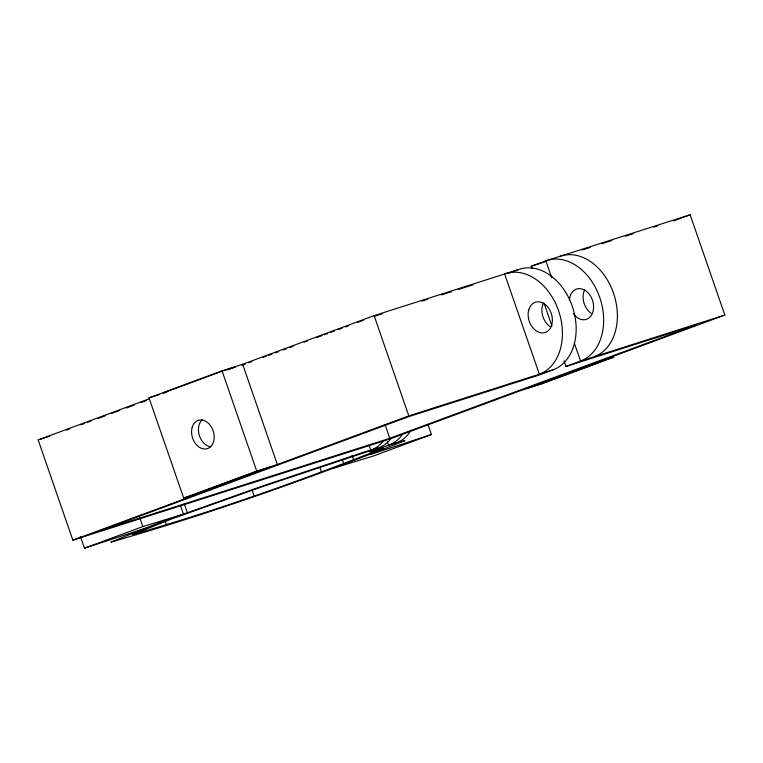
<?xml version="1.0" encoding="UTF-8"?>
<svg xmlns="http://www.w3.org/2000/svg" width="763" height="763" viewBox="0 0 763 763"><rect width="100%" height="100%" fill="white"/><g stroke="black" fill="none" stroke-linecap="round" stroke-linejoin="round"><path stroke-width="1.14" d="M377.876 448.158L261.776 486.851L172.066 518.764L132.676 534.615C217.56 510.17 301.108 480.652 383.217 448.1L369.778 451.849L388.529 445.182L404.915 440.613C308.576 478.802 210.569 513.423 110.978 542.111L157.197 523.504L262.434 486.069L365.038 451.734L377.876 448.158A31.827 29.843 74.4 0 0 391.905 437.304M149.558 398.715L38.15 439.936L72.857 540.166L204.322 491.534L183.711 498.105L149.004 397.866L222.033 370.847L242.644 364.275L374.108 315.634L518.382 269.597A53.048 38.913 72.3 0 1 572.25 306.211A53.048 38.913 72.3 0 1 553.089 369.836L538.487 375.243L407.947 416.894L101.202 530.38L389.759 438.315L696.505 324.819L565.965 366.469L564.019 360.842M227.622 369.836L235.338 366.974L221.604 371.362L164.274 392.573L167.402 391.629M66.495 430.141L69.824 428.911M80.907 424.81L84.235 423.579M87.554 422.349L90.883 421.119M97.54 418.658L105.294 415.787M111.951 413.327L119.705 410.456M126.362 407.995L134.116 405.124M140.773 402.664L146.315 400.613M241.871 365.258L245.209 364.027M248.547 362.787L251.885 361.557M263.025 357.437L266.363 356.197M268.586 355.377L271.924 354.137M275.271 352.907L278.609 351.667M283.063 350.017L286.402 348.786M289.74 347.546L293.078 346.316M304.218 342.196L307.556 340.956M316.464 337.666L322.024 335.606M324.256 334.776L327.594 333.545M330.932 332.306L334.27 331.075M338.724 329.425L342.062 328.185M345.41 326.955L348.748 325.715M357.656 322.425L363.217 320.365M507.948 273.459L518.382 269.597M532.04 268.49L531.258 266.239L545.86 260.832L690.143 214.794L724.85 315.033L593.385 363.674L613.996 357.094L540.967 384.113L520.356 390.694L388.892 439.335L72.857 540.166M673.433 220.984L690.143 214.794M183.711 498.105L256.74 471.086L277.351 464.514L408.815 415.873L553.089 369.836M565.965 366.469L580.576 361.071L724.85 315.033M80.363 536.389L84.455 548.206L142.881 526.584L183.473 514.157L180.497 505.564M428.091 424.848L431.438 434.519L373.012 456.131L332.42 468.558M84.455 548.206L145.657 528.149M370.236 454.567L431.438 434.519M374.375 316.292L382.32 313.755M422.044 301.08L427.728 299.268M441.348 294.928L451.562 291.666M458.372 289.492L473.127 284.78M531.258 266.239L544.877 261.89M582.341 249.94L590.285 247.403M601.635 243.778L611.85 240.526M625.469 236.177L633.414 233.64M653.853 227.116L657.258 226.039M149.004 397.866L159.849 394.414M163.101 393.374L166.363 392.335M38.15 439.936L49.481 436.322M551.716 277.722L545.86 260.832A53.048 38.913 72.3 0 1 599.737 297.436A53.048 38.913 72.3 0 1 580.576 361.071L574.329 343.045M544.124 303.407L551.926 325.925M374.108 315.634L408.815 415.873M385.086 424.8L389.759 438.315M387.375 441.844L388.529 445.182A31.827 29.843 74.4 0 0 402.559 434.328M369.225 445.678L370.77 450.141A31.827 29.843 74.4 0 0 383.436 441.109M352.115 455.549L353.66 460.003M342.282 459.507L343.817 463.961M319.878 467.471L321.423 471.925M242.644 364.275L277.351 464.514M222.033 370.847L256.74 471.086M252.191 490.294L254.117 495.864M184.274 503.866L187.364 512.774M165.113 520.681L166.658 525.135M139.906 517.991L142.881 526.584M559.603 256.444A53.048 38.913 72.3 0 1 613.471 293.059A53.048 38.913 72.3 0 1 594.31 356.683M549.932 326.459A15.918 11.674 72.3 0 1 543.447 302.968M569.389 300.193A15.918 11.674 72.3 0 1 585.04 290.369A15.918 11.674 72.3 0 1 592.021 314.184A15.918 11.674 72.3 0 1 573.347 313.698M591.153 313.307A15.918 11.674 72.3 0 1 584.668 289.816M410.904 430.399A31.827 29.843 74.4 0 1 395.635 443.198M210.817 446.765A14.85 10.892 72.3 0 1 199.315 435.454A14.85 10.892 72.3 0 1 202.405 419.707M256.311 471.601L197.884 493.213L211.628 488.825L270.045 467.214L256.311 471.601M586.089 366.374L527.662 387.995L541.425 383.675L599.852 362.063L586.089 366.374M539.355 374.223L504.639 273.984A53.048 38.913 72.3 0 1 558.516 310.598A53.048 38.913 72.3 0 1 539.355 374.223M528.826 309.587A15.918 11.674 72.3 0 0 542.445 332.916A15.918 11.674 72.3 0 0 549.484 309.54A15.918 11.674 72.3 0 0 528.826 309.587M192.209 427.232A14.85 10.892 72.3 0 0 204.923 449.016A14.85 10.892 72.3 0 0 211.494 427.194A14.85 10.892 72.3 0 0 192.209 427.232"/></g></svg>
